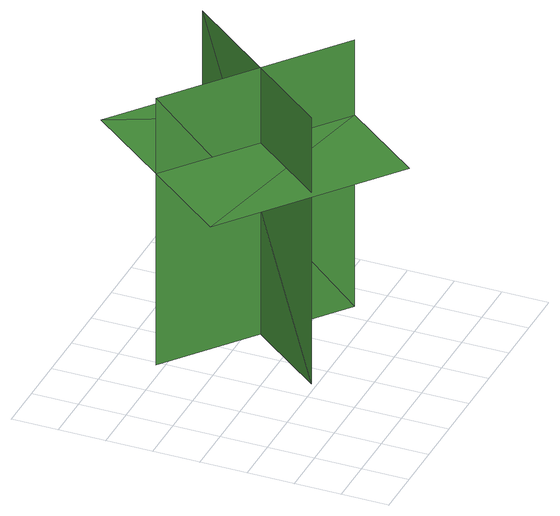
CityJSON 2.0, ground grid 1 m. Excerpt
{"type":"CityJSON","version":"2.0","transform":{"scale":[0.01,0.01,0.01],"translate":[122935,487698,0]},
"CityObjects":{
"tree1":{"type":"SolitaryVegetationObject","geometry":[{"type":"MultiSurface","lod":"1","boundaries":[[[0,1,2]],[[0,2,3]],[[4,5,6]],[[4,6,7]],[[8,9,10]],[[8,10,11]],[[8,11,12]],[[8,12,13]]]}]}
},
"vertices":[
[247,211,57],[521,559,57],[521,559,673],[247,211,673],[540,244,57],[192,518,57],[192,518,673],[540,244,673],[540,244,500],[677,418,500],[329,692,500],[192,518,500],[55,344,500],[403,70,500]
]}
